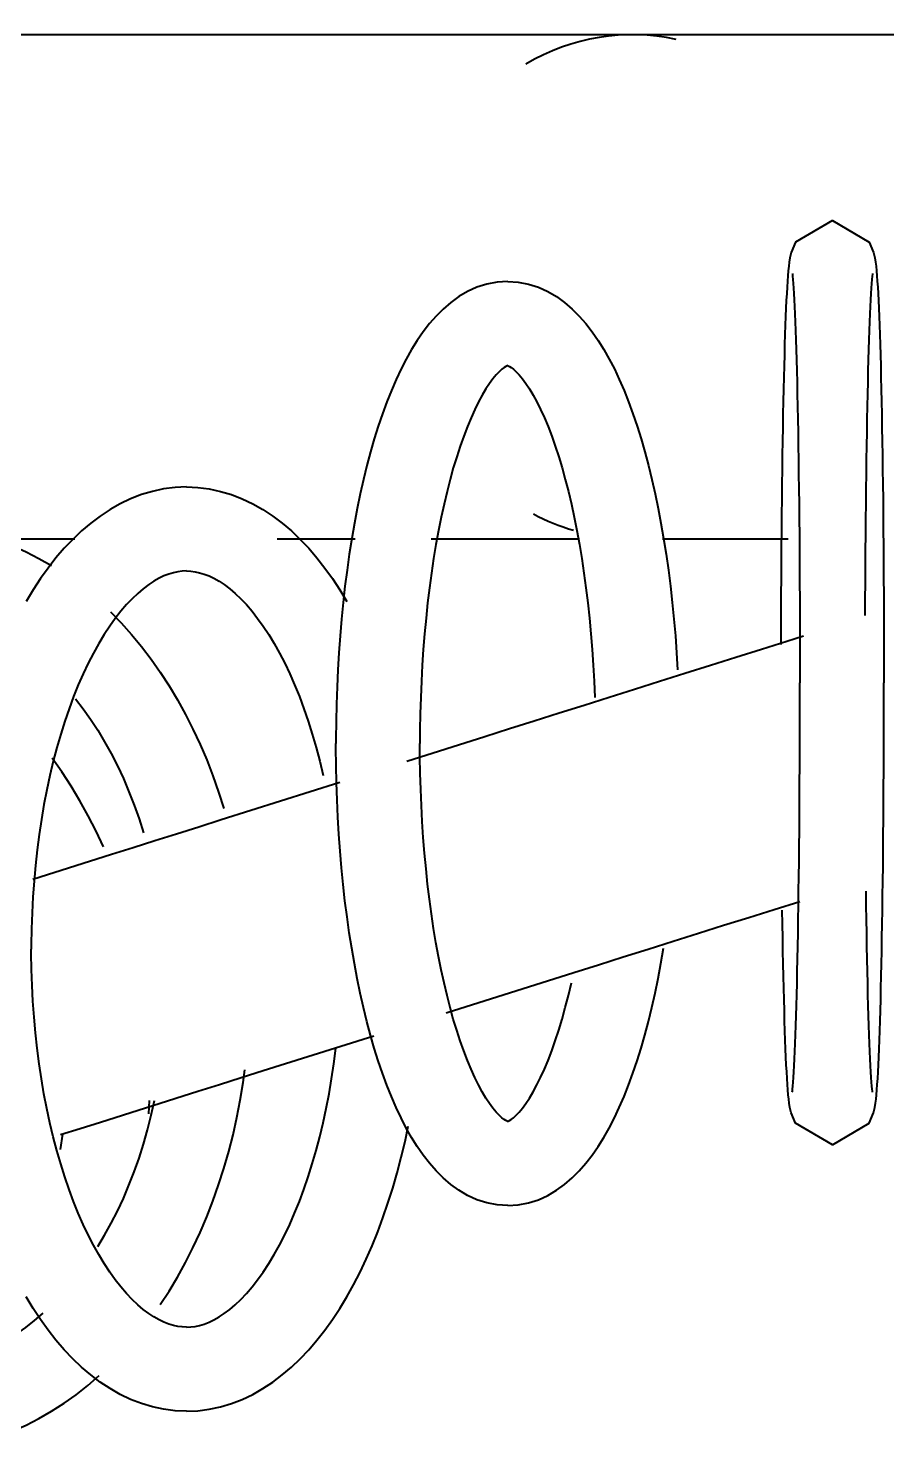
# Model space of a CAD drawing. Header units: inches. Extents: x 247 to 1312, y -3936 to 1080.
# Drawn here: x 514.855 to 516.865, y -3468.157 to -3464.825 of the extents above; entities that cross this region are included whole.
import ezdxf

# ---------------------------------------------------------------- set-up
doc = ezdxf.new("R2010")
doc.units = ezdxf.units.IN
doc.header["$MEASUREMENT"] = 0
doc.layers.add('A-GENM', color=13, linetype='Continuous', lineweight=40)

# ---------------------------------------------------------------- blocks, each defined once
blk = doc.blocks.new('Faucet - Grohe K7 - Semi Pro - Faucet - Grohe K7 - Semi Pro-830454-UNIT 8')
at = {"layer": 'A-GENM', "color": 250}
for p, q in [((-1.7011, 0.5906), (-6.2992, 0.5906)), ((-3.9748, 0.5906), (-4.8919, 0.5906)), ((-6.2992, -0.5906), (-5.2818, -0.5906)), ((-4.8077, -0.5906), (-4.6253, -0.5906)), ((-4.8077, -0.5906), (-4.6253, -0.5906)), ((-4.4466, -0.5906), (-4.0994, -0.5906)), ((-4.4466, -0.5906), (-4.0994, -0.5906)), ((-3.9047, -0.5906), (-3.6103, -0.5906)), ((-5.1084, -1.9373), (-5.1067, -1.9063)), ((-5.3108, -1.9857), (-5.3159, -2.0213))]:
    blk.add_line(p, q, dxfattribs=at)
at = {"layer": 'A-GENM', "color": 250, "flags": 128}
for points in [[(-3.507, 0.1551), (-3.5934, 0.1046), (-3.6035, 0.0805), (-3.6064, 0.0679), (-3.6081, 0.0579), (-3.6093, 0.0481), (-3.6104, 0.0376), (-3.6113, 0.0261), (-3.6123, 0.0135), (-3.6132, -0.0005), (-3.614, -0.0157), (-3.6149, -0.0323), (-3.6157, -0.0502), (-3.6165, -0.0695), (-3.6173, -0.0901), (-3.6181, -0.112), (-3.6188, -0.1351), (-3.6195, -0.1595), (-3.6202, -0.1851), (-3.6209, -0.2118), (-3.6215, -0.2397), (-3.6221, -0.2686), (-3.6227, -0.2986), (-3.6233, -0.3296), (-3.6238, -0.3615), (-3.6243, -0.3943), (-3.6248, -0.428), (-3.6252, -0.4625), (-3.6256, -0.4977), (-3.626, -0.5336), (-3.6264, -0.5701), (-3.6267, -0.6071), (-3.627, -0.6447), (-3.6272, -0.6827), (-3.6274, -0.7212), (-3.6276, -0.7599), (-3.6277, -0.7989), (-3.6278, -0.8381)], [(-3.507, 0.1551), (-3.4206, 0.1046), (-3.4106, 0.0805), (-3.4076, 0.0679), (-3.406, 0.0579), (-3.4048, 0.0481), (-3.4037, 0.0376), (-3.4027, 0.0261), (-3.4018, 0.0135), (-3.4009, -0.0005), (-3.4, -0.0157), (-3.3992, -0.0323), (-3.3983, -0.0502), (-3.3975, -0.0695), (-3.3967, -0.0901), (-3.396, -0.112), (-3.3952, -0.1351), (-3.3945, -0.1595), (-3.3938, -0.1851), (-3.3932, -0.2118), (-3.3925, -0.2397), (-3.3919, -0.2686), (-3.3913, -0.2986), (-3.3908, -0.3296), (-3.3902, -0.3615), (-3.3897, -0.3943), (-3.3893, -0.428), (-3.3888, -0.4625), (-3.3884, -0.4977), (-3.388, -0.5336), (-3.3877, -0.5701), (-3.3874, -0.6071), (-3.3871, -0.6447), (-3.3869, -0.6827), (-3.3867, -0.7212), (-3.3865, -0.7599), (-3.3863, -0.7989), (-3.3862, -0.8381), (-3.3862, -0.8775), (-3.3862, -0.9169), (-3.3862, -0.9276)], [(-4.2676, 0.0127), (-4.2924, 0.0111), (-4.3167, 0.0064), (-4.3398, -0.0011), (-4.3617, -0.011), (-4.3821, -0.023), (-4.401, -0.0367), (-4.4187, -0.052), (-4.4353, -0.0685), (-4.4509, -0.0863), (-4.4655, -0.1053), (-4.4795, -0.1254), (-4.4927, -0.1467), (-4.5054, -0.1691), (-4.5175, -0.1925), (-4.5291, -0.2171), (-4.5402, -0.2428), (-4.5508, -0.2695), (-4.561, -0.2973), (-4.5708, -0.3261), (-4.5801, -0.3559), (-4.589, -0.3867), (-4.5974, -0.4185), (-4.6054, -0.4511), (-4.613, -0.4847), (-4.6201, -0.519), (-4.6268, -0.5541), (-4.633, -0.59), (-4.6388, -0.6266), (-4.644, -0.6638), (-4.6488, -0.7016), (-4.6532, -0.7399), (-4.657, -0.7787), (-4.6604, -0.8179), (-4.6633, -0.8575), (-4.6657, -0.8974), (-4.6675, -0.9376), (-4.6689, -0.9779), (-4.6698, -1.0184), (-4.6702, -1.059), (-4.6702, -1.07)], [(-4.2676, 0.0127), (-4.2428, 0.0111), (-4.2186, 0.0064), (-4.1955, -0.0011), (-4.1736, -0.011), (-4.1532, -0.023), (-4.1342, -0.0367), (-4.1165, -0.052), (-4.1, -0.0685), (-4.0844, -0.0863), (-4.0697, -0.1053), (-4.0558, -0.1254), (-4.0426, -0.1467), (-4.0299, -0.1691), (-4.0178, -0.1925), (-4.0062, -0.2171), (-3.9951, -0.2428), (-3.9845, -0.2695), (-3.9743, -0.2973), (-3.9645, -0.3261), (-3.9552, -0.3559), (-3.9463, -0.3867), (-3.9379, -0.4185), (-3.9299, -0.4511), (-3.9223, -0.4847), (-3.9152, -0.519), (-3.9085, -0.5541), (-3.9023, -0.59), (-3.8965, -0.6266), (-3.8913, -0.6638), (-3.8864, -0.7016), (-3.8821, -0.7399), (-3.8783, -0.7787), (-3.8749, -0.8179), (-3.872, -0.8575), (-3.8696, -0.8974)], [(-3.6011, 0.0315), (-3.6008, 0.0295), (-3.6002, 0.0246), (-3.5995, 0.0173), (-3.5987, 0.0081), (-3.598, -0.003), (-3.5972, -0.0157), (-3.5964, -0.0301), (-3.5956, -0.046), (-3.5948, -0.0634), (-3.594, -0.0822), (-3.5933, -0.1025), (-3.5925, -0.1241), (-3.5918, -0.147), (-3.5911, -0.1712), (-3.5905, -0.1967), (-3.5898, -0.2233), (-3.5892, -0.2511), (-3.5886, -0.28), (-3.588, -0.3099), (-3.5874, -0.3409), (-3.5869, -0.3727), (-3.5864, -0.4055), (-3.586, -0.4392), (-3.5855, -0.4736), (-3.5851, -0.5087), (-3.5848, -0.5446), (-3.5844, -0.581), (-3.5841, -0.618), (-3.5839, -0.6555), (-3.5837, -0.6934), (-3.5835, -0.7318), (-3.5833, -0.7704), (-3.5832, -0.8093), (-3.5831, -0.8484), (-3.583, -0.8876), (-3.583, -0.9268), (-3.583, -0.9276)], [(-3.413, 0.0315), (-3.4133, 0.0295), (-3.4138, 0.0246), (-3.4145, 0.0173), (-3.4153, 0.0081), (-3.4161, -0.003), (-3.4169, -0.0157), (-3.4177, -0.0301), (-3.4185, -0.046), (-3.4193, -0.0634), (-3.42, -0.0822), (-3.4208, -0.1025), (-3.4215, -0.1241), (-3.4222, -0.147), (-3.4229, -0.1712), (-3.4236, -0.1967), (-3.4243, -0.2233), (-3.4249, -0.2511), (-3.4255, -0.28), (-3.4261, -0.3099), (-3.4266, -0.3409), (-3.4271, -0.3727), (-3.4276, -0.4055), (-3.4281, -0.4392), (-3.4285, -0.4736), (-3.4289, -0.5087), (-3.4293, -0.5446), (-3.4296, -0.581), (-3.4299, -0.618), (-3.4302, -0.6555), (-3.4304, -0.6934), (-3.4306, -0.7318), (-3.4308, -0.7704)], [(-4.2671, -0.1841), (-4.2675, -0.1842), (-4.2691, -0.1848), (-4.2719, -0.1863), (-4.276, -0.1889), (-4.2813, -0.1931), (-4.2875, -0.1988), (-4.2945, -0.2063), (-4.3021, -0.2155), (-4.3102, -0.2265), (-4.3186, -0.2392), (-4.3272, -0.2537), (-4.336, -0.2698), (-4.3447, -0.2875), (-4.3535, -0.3067), (-4.3621, -0.3274), (-4.3706, -0.3496), (-4.379, -0.3731), (-4.3871, -0.398), (-4.395, -0.424), (-4.4026, -0.4513), (-4.4098, -0.4797), (-4.4168, -0.5092), (-4.4235, -0.5397), (-4.4297, -0.5711), (-4.4356, -0.6035), (-4.4411, -0.6367), (-4.4462, -0.6706), (-4.4509, -0.7052), (-4.4552, -0.7405), (-4.459, -0.7764), (-4.4624, -0.8127), (-4.4654, -0.8496), (-4.4679, -0.8868), (-4.4699, -0.9243), (-4.4715, -0.9621), (-4.4726, -1.0001), (-4.4732, -1.0382), (-4.4734, -1.07)], [(-4.2682, -0.1841), (-4.2677, -0.1842), (-4.2662, -0.1848), (-4.2634, -0.1863), (-4.2593, -0.1889), (-4.254, -0.1931), (-4.2478, -0.1988), (-4.2408, -0.2063), (-4.2332, -0.2155), (-4.2251, -0.2265), (-4.2167, -0.2392), (-4.208, -0.2537), (-4.1993, -0.2698), (-4.1905, -0.2875), (-4.1818, -0.3067), (-4.1732, -0.3274), (-4.1646, -0.3496), (-4.1563, -0.3731), (-4.1482, -0.398), (-4.1403, -0.424), (-4.1327, -0.4513), (-4.1254, -0.4797), (-4.1185, -0.5092), (-4.1118, -0.5397), (-4.1056, -0.5711), (-4.0997, -0.6035), (-4.0941, -0.6367), (-4.089, -0.6706), (-4.0843, -0.7052), (-4.0801, -0.7405), (-4.0762, -0.7764), (-4.0728, -0.8127), (-4.0699, -0.8496), (-4.0674, -0.8868), (-4.0654, -0.9243), (-4.0638, -0.9621)], [(-5.0201, -0.469), (-5.0469, -0.4701), (-5.0736, -0.4735), (-5.0999, -0.4792), (-5.1257, -0.4869), (-5.1509, -0.4967), (-5.1754, -0.5083), (-5.1992, -0.5218), (-5.2222, -0.537), (-5.2444, -0.5537), (-5.2659, -0.572), (-5.2866, -0.5917), (-5.3066, -0.6127), (-5.3258, -0.6351), (-5.3443, -0.6588), (-5.3622, -0.6836), (-5.3793, -0.7097), (-5.3958, -0.7369)], [(-5.0201, -0.469), (-4.9933, -0.4701), (-4.9666, -0.4735), (-4.9403, -0.4792), (-4.9145, -0.4869), (-4.8893, -0.4967), (-4.8648, -0.5083), (-4.841, -0.5218), (-4.818, -0.537), (-4.7958, -0.5537), (-4.7743, -0.572), (-4.7536, -0.5917), (-4.7336, -0.6127), (-4.7144, -0.6351), (-4.6959, -0.6588), (-4.678, -0.6836), (-4.6609, -0.7097), (-4.6444, -0.7369)], [(-5.6535, -0.5613), (-5.6205, -0.5622), (-5.5875, -0.5651), (-5.5548, -0.5698), (-5.5223, -0.5764), (-5.4901, -0.5848), (-5.4582, -0.5951), (-5.4269, -0.6071), (-5.396, -0.6208), (-5.3657, -0.6363), (-5.336, -0.6533)], [(-5.0201, -0.6658), (-5.0302, -0.6663), (-5.0405, -0.6676), (-5.0509, -0.6698), (-5.0617, -0.6731), (-5.0729, -0.6774), (-5.0844, -0.6829), (-5.0964, -0.6897), (-5.1087, -0.6978), (-5.1213, -0.7073), (-5.1342, -0.7182), (-5.1472, -0.7307), (-5.1604, -0.7446), (-5.1736, -0.7599), (-5.1868, -0.7768), (-5.1999, -0.795), (-5.2128, -0.8147), (-5.2255, -0.8358), (-5.238, -0.8582), (-5.2502, -0.8818), (-5.262, -0.9068), (-5.2735, -0.9329), (-5.2845, -0.9602), (-5.295, -0.9885), (-5.3051, -1.0179), (-5.3147, -1.0483), (-5.3237, -1.0796), (-5.3322, -1.1117), (-5.34, -1.1447), (-5.3473, -1.1783), (-5.3539, -1.2127), (-5.36, -1.2477), (-5.3653, -1.2832), (-5.37, -1.3192), (-5.374, -1.3556), (-5.3773, -1.3923), (-5.38, -1.4294), (-5.3819, -1.4666), (-5.3832, -1.504), (-5.3837, -1.5415), (-5.3838, -1.5517)], [(-5.0201, -0.6658), (-5.01, -0.6663), (-4.9997, -0.6676), (-4.9893, -0.6698), (-4.9785, -0.6731), (-4.9673, -0.6774), (-4.9558, -0.6829), (-4.9438, -0.6897), (-4.9315, -0.6978), (-4.9189, -0.7073), (-4.906, -0.7182), (-4.893, -0.7307), (-4.8798, -0.7446), (-4.8666, -0.7599), (-4.8534, -0.7768), (-4.8403, -0.795), (-4.8274, -0.8147), (-4.8147, -0.8358), (-4.8022, -0.8582), (-4.79, -0.8818), (-4.7782, -0.9068), (-4.7667, -0.9329), (-4.7557, -0.9602), (-4.7451, -0.9885), (-4.7351, -1.0179), (-4.7255, -1.0483), (-4.7165, -1.0796), (-4.708, -1.1117), (-4.7002, -1.1447)], [(-5.1983, -0.7615), (-5.1732, -0.7873), (-5.1489, -0.8145), (-5.1255, -0.8429), (-5.103, -0.8725), (-5.0814, -0.9032), (-5.0608, -0.935), (-5.0411, -0.9678), (-5.0225, -1.0017), (-5.0049, -1.0364), (-4.9882, -1.0721), (-4.9727, -1.1085), (-4.9582, -1.1458), (-4.9448, -1.1838), (-4.9324, -1.2224)], [(-3.5743, -0.8184), (-3.6136, -0.8309), (-3.6734, -0.8497), (-3.7332, -0.8686), (-3.7928, -0.8874), (-3.8523, -0.9062), (-3.9117, -0.9249), (-3.9709, -0.9436), (-4.0299, -0.9622), (-4.0886, -0.9808), (-4.1472, -0.9992), (-4.2055, -1.0176), (-4.2635, -1.0359), (-4.3212, -1.0542), (-4.5038, -1.1118)], [(-3.6011, -1.8866), (-3.6008, -1.8847), (-3.6002, -1.8797), (-3.5995, -1.8725), (-3.5987, -1.8632), (-3.598, -1.8522), (-3.5972, -1.8394), (-3.5964, -1.8251), (-3.5956, -1.8092), (-3.5948, -1.7918), (-3.594, -1.773), (-3.5933, -1.7527), (-3.5925, -1.7311), (-3.5918, -1.7082), (-3.5911, -1.6839), (-3.5905, -1.6585), (-3.5898, -1.6318), (-3.5892, -1.6041), (-3.5886, -1.5752), (-3.588, -1.5452), (-3.5874, -1.5143), (-3.5869, -1.4824), (-3.5864, -1.4496), (-3.586, -1.416), (-3.5855, -1.3816), (-3.5851, -1.3464), (-3.5848, -1.3106), (-3.5844, -1.2742), (-3.5841, -1.2372), (-3.5839, -1.1997), (-3.5837, -1.1617), (-3.5835, -1.1234), (-3.5833, -1.0848), (-3.5832, -1.0459), (-3.5831, -1.0068), (-3.583, -0.9676), (-3.583, -0.9283), (-3.583, -0.9276)], [(-3.507, -2.0103), (-3.4206, -1.9598), (-3.4106, -1.9356), (-3.4076, -1.923), (-3.406, -1.913), (-3.4048, -1.9032), (-3.4037, -1.8928), (-3.4027, -1.8813), (-3.4018, -1.8686), (-3.4009, -1.8547), (-3.4, -1.8394), (-3.3992, -1.8228), (-3.3983, -1.8049), (-3.3975, -1.7856), (-3.3967, -1.7651), (-3.396, -1.7432), (-3.3952, -1.7201), (-3.3945, -1.6957), (-3.3938, -1.6701), (-3.3932, -1.6434), (-3.3925, -1.6155), (-3.3919, -1.5865), (-3.3913, -1.5566), (-3.3908, -1.5256), (-3.3902, -1.4936), (-3.3897, -1.4608), (-3.3893, -1.4271), (-3.3888, -1.3927), (-3.3884, -1.3575), (-3.388, -1.3216), (-3.3877, -1.2851), (-3.3874, -1.248), (-3.3871, -1.2105), (-3.3869, -1.1724), (-3.3867, -1.134), (-3.3865, -1.0953), (-3.3863, -1.0562), (-3.3862, -1.017), (-3.3862, -0.9777), (-3.3862, -0.9382), (-3.3862, -0.9276)], [(-5.2798, -0.9651), (-5.2619, -0.9886), (-5.2446, -1.0133), (-5.2279, -1.039), (-5.2119, -1.0658), (-5.1965, -1.0937), (-5.1819, -1.1225), (-5.168, -1.1523), (-5.155, -1.1829), (-5.1427, -1.2143), (-5.1313, -1.2465), (-5.1208, -1.2794)], [(-4.2676, -2.1526), (-4.2924, -2.151), (-4.3167, -2.1463), (-4.3398, -2.1388), (-4.3617, -2.1289), (-4.3821, -2.1169), (-4.401, -2.1032), (-4.4187, -2.0879), (-4.4353, -2.0714), (-4.4509, -2.0536), (-4.4655, -2.0346), (-4.4795, -2.0145), (-4.4927, -1.9932), (-4.5054, -1.9709), (-4.5175, -1.9474), (-4.5291, -1.9228), (-4.5402, -1.8971), (-4.5508, -1.8704), (-4.561, -1.8426), (-4.5708, -1.8138), (-4.5801, -1.784), (-4.589, -1.7532), (-4.5974, -1.7214), (-4.6054, -1.6888), (-4.613, -1.6553), (-4.6201, -1.6209), (-4.6268, -1.5858), (-4.633, -1.5499), (-4.6388, -1.5133), (-4.644, -1.4761), (-4.6488, -1.4383), (-4.6532, -1.4), (-4.657, -1.3612), (-4.6604, -1.322), (-4.6633, -1.2824), (-4.6657, -1.2425), (-4.6675, -1.2023), (-4.6689, -1.162), (-4.6698, -1.1215), (-4.6702, -1.0809), (-4.6702, -1.07)], [(-4.2671, -1.9558), (-4.2675, -1.9557), (-4.2691, -1.9551), (-4.2719, -1.9536), (-4.276, -1.951), (-4.2813, -1.9468), (-4.2875, -1.9411), (-4.2945, -1.9336), (-4.3021, -1.9244), (-4.3102, -1.9134), (-4.3186, -1.9007), (-4.3272, -1.8862), (-4.336, -1.8701), (-4.3447, -1.8524), (-4.3535, -1.8332), (-4.3621, -1.8125), (-4.3706, -1.7903), (-4.379, -1.7668), (-4.3871, -1.7419), (-4.395, -1.7159), (-4.4026, -1.6886), (-4.4098, -1.6602), (-4.4168, -1.6307), (-4.4235, -1.6002), (-4.4297, -1.5688), (-4.4356, -1.5364), (-4.4411, -1.5032), (-4.4462, -1.4693), (-4.4509, -1.4347), (-4.4552, -1.3994), (-4.459, -1.3635), (-4.4624, -1.3272), (-4.4654, -1.2903), (-4.4679, -1.2531), (-4.4699, -1.2156), (-4.4715, -1.1778), (-4.4726, -1.1398), (-4.4732, -1.1017), (-4.4734, -1.07)], [(-5.2146, -1.312), (-5.2318, -1.2752), (-5.2501, -1.2391), (-5.2696, -1.204), (-5.2902, -1.1698), (-5.3119, -1.1367), (-5.3347, -1.1046)], [(-4.6611, -1.1615), (-4.939, -1.2491), (-4.9914, -1.2657), (-5.0433, -1.2821), (-5.0946, -1.2983), (-5.1454, -1.3143), (-5.1955, -1.3301), (-5.3798, -1.3883)], [(-3.413, -1.8866), (-3.4133, -1.8847), (-3.4138, -1.8797), (-3.4145, -1.8725), (-3.4153, -1.8632), (-3.4161, -1.8522), (-3.4169, -1.8394), (-3.4177, -1.8251), (-3.4185, -1.8092), (-3.4193, -1.7918), (-3.42, -1.773), (-3.4208, -1.7527), (-3.4215, -1.7311), (-3.4222, -1.7082), (-3.4229, -1.6839), (-3.4236, -1.6585), (-3.4243, -1.6318), (-3.4249, -1.6041), (-3.4255, -1.5752), (-3.4261, -1.5452), (-3.4266, -1.5143), (-3.4271, -1.4824), (-3.4276, -1.4496), (-3.4281, -1.416)], [(-3.5834, -1.4406), (-3.643, -1.4594), (-3.7024, -1.4781), (-3.7617, -1.4968), (-3.8208, -1.5155), (-3.8797, -1.5341), (-3.9384, -1.5526), (-3.9968, -1.571), (-4.055, -1.5894), (-4.1128, -1.6076), (-4.4121, -1.7021)], [(-3.507, -2.0103), (-3.5934, -1.9598), (-3.6035, -1.9356), (-3.6064, -1.923), (-3.6081, -1.913), (-3.6093, -1.9032), (-3.6104, -1.8928), (-3.6113, -1.8813), (-3.6123, -1.8686), (-3.6132, -1.8547), (-3.614, -1.8394), (-3.6149, -1.8228), (-3.6157, -1.8049), (-3.6165, -1.7856), (-3.6173, -1.7651), (-3.6181, -1.7432), (-3.6188, -1.7201), (-3.6195, -1.6957), (-3.6202, -1.6701), (-3.6209, -1.6434), (-3.6215, -1.6155), (-3.6221, -1.5865), (-3.6227, -1.5566), (-3.6233, -1.5256), (-3.6238, -1.4936), (-3.6243, -1.4608)], [(-5.0201, -2.6343), (-5.0469, -2.6332), (-5.0736, -2.6298), (-5.0999, -2.6242), (-5.1257, -2.6164), (-5.1509, -2.6067), (-5.1754, -2.595), (-5.1992, -2.5815), (-5.2222, -2.5664), (-5.2444, -2.5496), (-5.2659, -2.5314), (-5.2866, -2.5117), (-5.3066, -2.4906), (-5.3258, -2.4682), (-5.3443, -2.4446), (-5.3622, -2.4197), (-5.3793, -2.3936), (-5.3958, -2.3664)], [(-5.0201, -2.4375), (-5.0302, -2.4371), (-5.0405, -2.4358), (-5.0509, -2.4335), (-5.0617, -2.4303), (-5.0729, -2.4259), (-5.0844, -2.4204), (-5.0964, -2.4137), (-5.1087, -2.4055), (-5.1213, -2.396), (-5.1342, -2.3851), (-5.1472, -2.3727), (-5.1604, -2.3588), (-5.1736, -2.3434), (-5.1868, -2.3266), (-5.1999, -2.3083), (-5.2128, -2.2886), (-5.2255, -2.2676), (-5.238, -2.2452), (-5.2502, -2.2215), (-5.262, -2.1966), (-5.2735, -2.1704), (-5.2845, -2.1432), (-5.295, -2.1148), (-5.3051, -2.0854), (-5.3147, -2.0551), (-5.3237, -2.0238), (-5.3322, -1.9916), (-5.34, -1.9587), (-5.3473, -1.925), (-5.3539, -1.8906), (-5.36, -1.8557), (-5.3653, -1.8202), (-5.37, -1.7842), (-5.374, -1.7478), (-5.3773, -1.711), (-5.38, -1.674), (-5.3819, -1.6367), (-5.3832, -1.5993), (-5.3837, -1.5618), (-5.3838, -1.5517)], [(-4.2676, -2.1526), (-4.2428, -2.151), (-4.2186, -2.1463), (-4.1955, -2.1388), (-4.1736, -2.1289), (-4.1532, -2.1169), (-4.1342, -2.1032), (-4.1165, -2.0879), (-4.1, -2.0714), (-4.0844, -2.0536), (-4.0697, -2.0346), (-4.0558, -2.0145), (-4.0426, -1.9932), (-4.0299, -1.9709), (-4.0178, -1.9474), (-4.0062, -1.9228), (-3.9951, -1.8971), (-3.9845, -1.8704), (-3.9743, -1.8426), (-3.9645, -1.8138), (-3.9552, -1.784), (-3.9463, -1.7532), (-3.9379, -1.7214), (-3.9299, -1.6888), (-3.9223, -1.6553), (-3.9152, -1.6209), (-3.9085, -1.5858), (-3.9023, -1.5499)], [(-4.2682, -1.9558), (-4.2677, -1.9557), (-4.2662, -1.9551), (-4.2634, -1.9536), (-4.2593, -1.951), (-4.254, -1.9468), (-4.2478, -1.9411), (-4.2408, -1.9336), (-4.2332, -1.9244), (-4.2251, -1.9134), (-4.2167, -1.9007), (-4.208, -1.8862), (-4.1993, -1.8701), (-4.1905, -1.8524), (-4.1818, -1.8332), (-4.1732, -1.8125), (-4.1646, -1.7903), (-4.1563, -1.7668), (-4.1482, -1.7419), (-4.1403, -1.7159), (-4.1327, -1.6886), (-4.1254, -1.6602), (-4.1185, -1.6307)], [(-4.5816, -1.7556), (-4.7356, -1.8042), (-4.7882, -1.8208), (-4.8404, -1.8373), (-4.892, -1.8536), (-4.943, -1.8697), (-4.9935, -1.8856), (-5.2218, -1.9576), (-5.2688, -1.9725), (-5.3151, -1.9871)], [(-5.0201, -2.4375), (-5.01, -2.4371), (-4.9997, -2.4358), (-4.9893, -2.4335), (-4.9785, -2.4303), (-4.9673, -2.4259), (-4.9558, -2.4204), (-4.9438, -2.4137), (-4.9315, -2.4055), (-4.9189, -2.396), (-4.906, -2.3851), (-4.893, -2.3727), (-4.8798, -2.3588), (-4.8666, -2.3434), (-4.8534, -2.3266), (-4.8403, -2.3083), (-4.8274, -2.2886), (-4.8147, -2.2676), (-4.8022, -2.2452), (-4.79, -2.2215), (-4.7782, -2.1966), (-4.7667, -2.1704), (-4.7557, -2.1432), (-4.7451, -2.1148), (-4.7351, -2.0854), (-4.7255, -2.0551), (-4.7165, -2.0238), (-4.708, -1.9916), (-4.7002, -1.9587), (-4.6929, -1.925), (-4.6862, -1.8906), (-4.6802, -1.8557), (-4.6749, -1.8202), (-4.6702, -1.7842)], [(-5.0814, -2.3847), (-5.0608, -2.3529), (-5.0411, -2.3201), (-5.0225, -2.2863), (-5.0049, -2.2515), (-4.9882, -2.2158), (-4.9727, -2.1794), (-4.9582, -2.1421), (-4.9448, -2.1041), (-4.9324, -2.0655), (-4.9212, -2.0263), (-4.9111, -1.9865), (-4.9021, -1.9462), (-4.8942, -1.9055), (-4.8875, -1.8644), (-4.8835, -1.8343)], [(-5.2279, -2.2489), (-5.2119, -2.2221), (-5.1965, -2.1942), (-5.1819, -2.1654), (-5.168, -2.1357), (-5.155, -2.105), (-5.1427, -2.0736), (-5.1313, -2.0414), (-5.1208, -2.0085), (-5.1112, -1.9749), (-5.1026, -1.9408), (-5.0948, -1.9061)], [(-5.0201, -2.6343), (-4.9933, -2.6332), (-4.9666, -2.6298), (-4.9403, -2.6242), (-4.9145, -2.6164), (-4.8893, -2.6067), (-4.8648, -2.595), (-4.841, -2.5815), (-4.818, -2.5664), (-4.7958, -2.5496), (-4.7743, -2.5314), (-4.7536, -2.5117), (-4.7336, -2.4906), (-4.7144, -2.4682), (-4.6959, -2.4446), (-4.678, -2.4197), (-4.6609, -2.3936), (-4.6444, -2.3664), (-4.6286, -2.3381), (-4.6135, -2.3087), (-4.5991, -2.2782), (-4.5853, -2.2468), (-4.5722, -2.2144), (-4.5598, -2.1811), (-4.5481, -2.1469), (-4.537, -2.1119), (-4.5267, -2.0761), (-4.5171, -2.0395), (-4.5082, -2.0023), (-4.5005, -1.9668)], [(-5.6535, -2.5298), (-5.6318, -2.5292), (-5.6101, -2.5273), (-5.5885, -2.5242), (-5.5668, -2.5198), (-5.5452, -2.5141), (-5.5236, -2.5072), (-5.5022, -2.4989), (-5.4808, -2.4894), (-5.4595, -2.4786), (-5.4384, -2.4664), (-5.4175, -2.453), (-5.3968, -2.4382), (-5.3763, -2.4222), (-5.3562, -2.4048)], [(-5.6535, -2.7266), (-5.6205, -2.7257), (-5.5875, -2.7228), (-5.5548, -2.7181), (-5.5223, -2.7115), (-5.4901, -2.7031), (-5.4582, -2.6928), (-5.4269, -2.6808), (-5.396, -2.6671), (-5.3657, -2.6516), (-5.336, -2.6346), (-5.307, -2.6159), (-5.2787, -2.5957), (-5.2511, -2.5741), (-5.2243, -2.5509)]]:
    blk.add_lwpolyline(points, dxfattribs=at)
at = {"layer": 'A-GENM', "color": 250}
for start_param, end_param in [(6.091735, 6.769989), (2.692289, 2.879793)]:
    blk.add_ellipse((-3.9748, 0), major_axis=(0, 0.5906), ratio=0.906308, start_param=start_param, end_param=end_param, dxfattribs=at)

msp = doc.modelspace()

# ---------------------------------------------------------------- block references
at = {"layer": 'A-GENM', "color": 250}
msp.add_blockref('Faucet - Grohe K7 - Semi Pro - Faucet - Grohe K7 - Semi Pro-830454-UNIT 8', (520.2453, -3465.43), dxfattribs=at)

doc.saveas('drawing.dxf')
